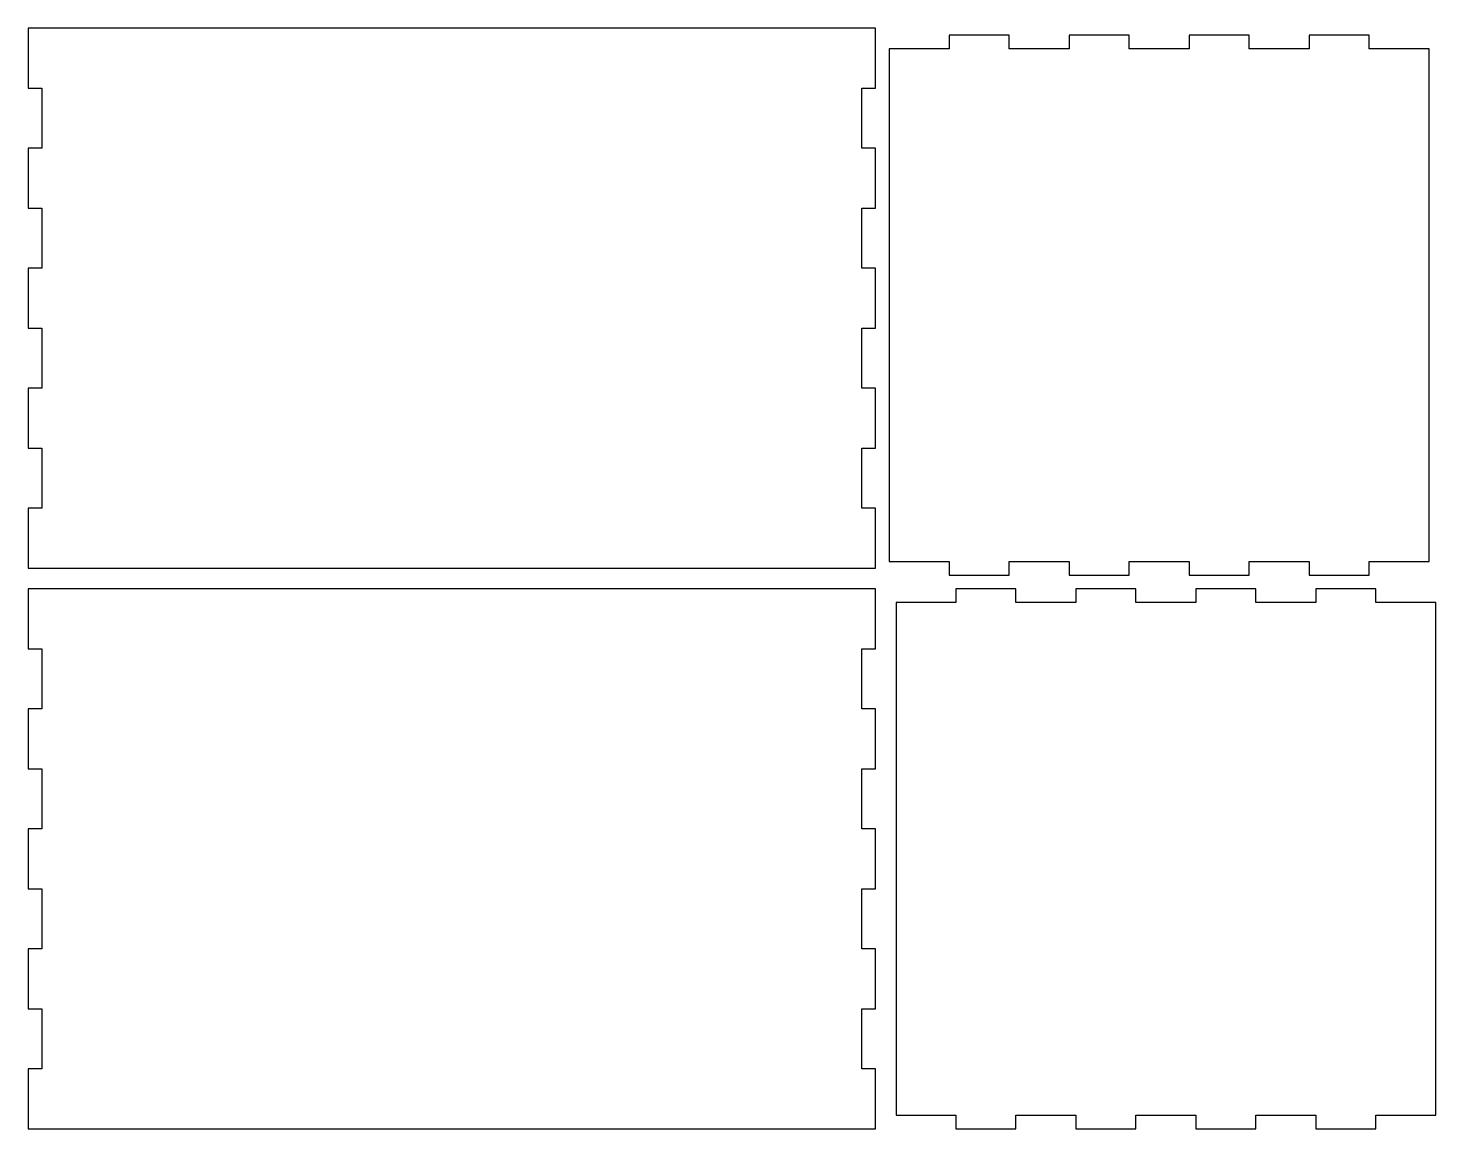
# Model space of a CAD drawing. Header units: metres. Extents: x 0 to 412, y 0 to 322.
import ezdxf

# ---------------------------------------------------------------- set-up
doc = ezdxf.new("R2010")
doc.units = ezdxf.units.M

msp = doc.modelspace()

# ---------------------------------------------------------------- linework, layer by layer
for p, q in [((248, 322), (0, 322)), ((0, 322), (0, 304.444)), ((248, 304.444), (248, 322)), ((287.111, 320), (269.556, 320)), ((269.556, 320), (269.556, 316)), ((287.111, 316), (287.111, 320)), ((322.222, 320), (304.667, 320)), ((304.667, 320), (304.667, 316)), ((322.222, 316), (322.222, 320)), ((357.333, 320), (339.778, 320)), ((339.778, 320), (339.778, 316)), ((357.333, 316), (357.333, 320)), ((392.444, 320), (374.889, 320)), ((374.889, 320), (374.889, 316)), ((392.444, 316), (392.444, 320)), ((269.556, 316), (252, 316)), ((252, 316), (252, 166)), ((304.667, 316), (287.111, 316)), ((339.778, 316), (322.222, 316)), ((374.889, 316), (357.333, 316)), ((410, 316), (392.444, 316)), ((410, 166), (410, 316)), ((0, 304.444), (4, 304.444)), ((4, 304.444), (4, 286.889)), ((244, 286.889), (244, 304.444)), ((244, 304.444), (248, 304.444)), ((4, 286.889), (0, 286.889)), ((0, 286.889), (0, 269.333)), ((248, 286.889), (244, 286.889)), ((248, 269.333), (248, 286.889)), ((0, 269.333), (4, 269.333)), ((4, 269.333), (4, 251.778)), ((244, 251.778), (244, 269.333)), ((244, 269.333), (248, 269.333)), ((4, 251.778), (0, 251.778)), ((0, 251.778), (0, 234.222)), ((248, 251.778), (244, 251.778)), ((248, 234.222), (248, 251.778)), ((0, 234.222), (4, 234.222)), ((4, 234.222), (4, 216.667)), ((244, 216.667), (244, 234.222)), ((244, 234.222), (248, 234.222)), ((4, 216.667), (0, 216.667)), ((0, 216.667), (0, 199.111)), ((248, 216.667), (244, 216.667)), ((248, 199.111), (248, 216.667)), ((0, 199.111), (4, 199.111)), ((4, 199.111), (4, 181.556)), ((244, 181.556), (244, 199.111)), ((244, 199.111), (248, 199.111)), ((4, 181.556), (0, 181.556)), ((0, 181.556), (0, 164)), ((248, 181.556), (244, 181.556)), ((248, 164), (248, 181.556)), ((252, 166), (269.556, 166)), ((269.556, 166), (269.556, 162)), ((287.111, 166), (304.667, 166)), ((287.111, 162), (287.111, 166)), ((304.667, 166), (304.667, 162)), ((322.222, 162), (322.222, 166)), ((322.222, 166), (339.778, 166)), ((339.778, 166), (339.778, 162)), ((357.333, 162), (357.333, 166)), ((357.333, 166), (374.889, 166)), ((374.889, 166), (374.889, 162)), ((392.444, 162), (392.444, 166)), ((392.444, 166), (410, 166)), ((0, 164), (248, 164)), ((269.556, 162), (287.111, 162)), ((304.667, 162), (322.222, 162)), ((339.778, 162), (357.333, 162)), ((374.889, 162), (392.444, 162)), ((248, 158), (0, 158)), ((0, 158), (0, 140.444)), ((248, 140.444), (248, 158)), ((289.111, 158), (271.556, 158)), ((271.556, 158), (271.556, 154)), ((289.111, 154), (289.111, 158)), ((324.222, 158), (306.667, 158)), ((306.667, 158), (306.667, 154)), ((324.222, 154), (324.222, 158)), ((359.333, 158), (341.778, 158)), ((341.778, 158), (341.778, 154)), ((359.333, 154), (359.333, 158)), ((394.444, 158), (376.889, 158)), ((376.889, 158), (376.889, 154)), ((394.444, 154), (394.444, 158)), ((271.556, 154), (254, 154)), ((254, 154), (254, 4)), ((306.667, 154), (289.111, 154)), ((341.778, 154), (324.222, 154)), ((376.889, 154), (359.333, 154)), ((412, 154), (394.444, 154)), ((412, 4), (412, 154)), ((0, 140.444), (4, 140.444)), ((4, 140.444), (4, 122.889)), ((244, 122.889), (244, 140.444)), ((244, 140.444), (248, 140.444)), ((4, 122.889), (0, 122.889)), ((0, 122.889), (0, 105.333)), ((248, 122.889), (244, 122.889)), ((248, 105.333), (248, 122.889)), ((0, 105.333), (4, 105.333)), ((4, 105.333), (4, 87.7778)), ((244, 87.7778), (244, 105.333)), ((244, 105.333), (248, 105.333)), ((4, 87.7778), (0, 87.7778)), ((0, 87.7778), (0, 70.2222)), ((248, 87.7778), (244, 87.7778)), ((248, 70.2222), (248, 87.7778)), ((0, 70.2222), (4, 70.2222)), ((4, 70.2222), (4, 52.6667)), ((244, 52.6667), (244, 70.2222)), ((244, 70.2222), (248, 70.2222)), ((4, 52.6667), (0, 52.6667)), ((0, 52.6667), (0, 35.1111)), ((248, 52.6667), (244, 52.6667)), ((248, 35.1111), (248, 52.6667)), ((0, 35.1111), (4, 35.1111)), ((4, 35.1111), (4, 17.5555)), ((244, 17.5555), (244, 35.1111)), ((244, 35.1111), (248, 35.1111)), ((4, 17.5555), (0, 17.5555)), ((0, 17.5555), (0, 0)), ((248, 17.5555), (244, 17.5555)), ((248, 0), (248, 17.5555)), ((0, 0), (248, 0)), ((254, 4), (271.556, 4)), ((271.556, 4), (271.556, 0)), ((271.556, 0), (289.111, 0)), ((289.111, 4), (306.667, 4)), ((289.111, 0), (289.111, 4)), ((306.667, 4), (306.667, 0)), ((306.667, 0), (324.222, 0)), ((324.222, 0), (324.222, 4)), ((324.222, 4), (341.778, 4)), ((341.778, 4), (341.778, 0)), ((341.778, 0), (359.333, 0)), ((359.333, 0), (359.333, 4)), ((359.333, 4), (376.889, 4)), ((376.889, 4), (376.889, 0)), ((376.889, 0), (394.444, 0)), ((394.444, 0), (394.444, 4)), ((394.444, 4), (412, 4))]:
    msp.add_line(p, q)

doc.saveas('drawing.dxf')
